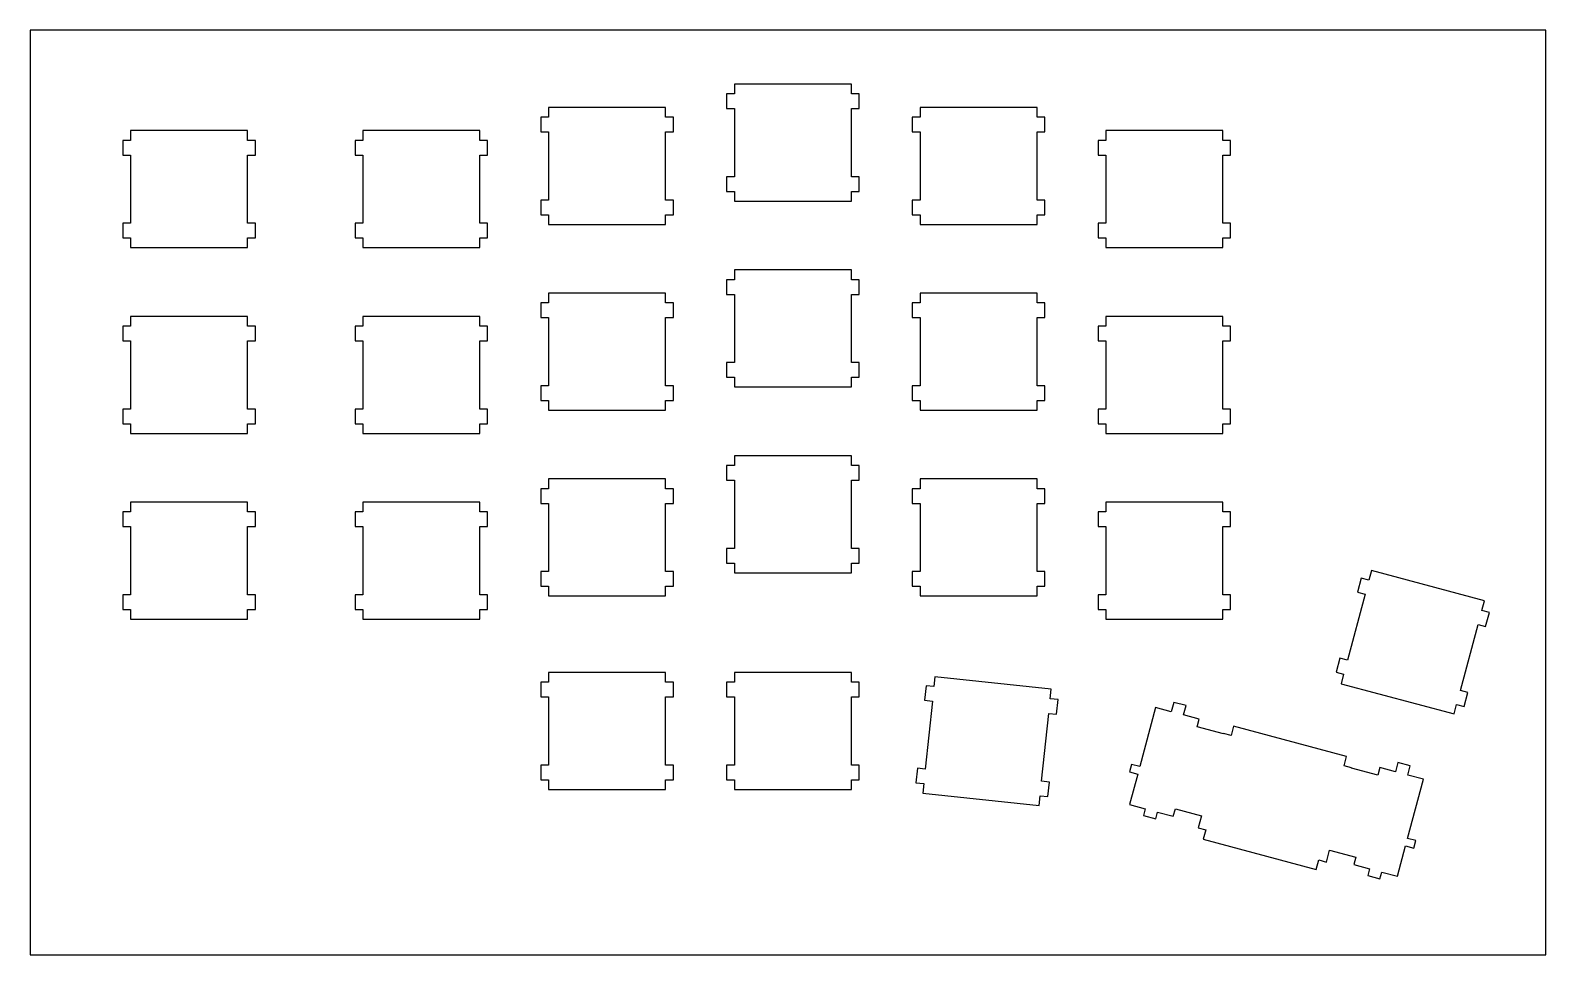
# Model space of a CAD drawing. Header units: millimetres. Extents: x 0 to 155, y 0 to 95.
import ezdxf

# ---------------------------------------------------------------- set-up
doc = ezdxf.new("R2010")
doc.units = ezdxf.units.MM
doc.layers.add('Layer1', color=7, linetype='CONTINUOUS')

msp = doc.modelspace()

# ---------------------------------------------------------------- linework, layer by layer
at = {"layer": 'Layer1'}
for points in [[(0, 0), (155.4072, 0), (155.4072, 94.7864), (0, 94.7864), (0, 0)], [(84.2, 78.2614), (85, 78.2614), (85, 79.7614), (84.2, 79.7614), (84.2, 86.7614), (85, 86.7614), (85, 88.2614), (84.2, 88.2614), (84.2, 89.2614), (72.2, 89.2614), (72.2, 88.2614), (71.4, 88.2614), (71.4, 86.7614), (72.2, 86.7614), (72.2, 79.7614), (71.4, 79.7614), (71.4, 78.2614), (72.2, 78.2614), (72.2, 77.2614), (84.2, 77.2614), (84.2, 78.2614)], [(65.15, 75.8804), (65.95, 75.8804), (65.95, 77.3804), (65.15, 77.3804), (65.15, 84.3804), (65.95, 84.3804), (65.95, 85.8804), (65.15, 85.8804), (65.15, 86.8804), (53.15, 86.8804), (53.15, 85.8804), (52.35, 85.8804), (52.35, 84.3804), (53.15, 84.3804), (53.15, 77.3804), (52.35, 77.3804), (52.35, 75.8804), (53.15, 75.8804), (53.15, 74.8804), (65.15, 74.8804), (65.15, 75.8804)], [(103.25, 75.8804), (104.05, 75.8804), (104.05, 77.3804), (103.25, 77.3804), (103.25, 84.3804), (104.05, 84.3804), (104.05, 85.8804), (103.25, 85.8804), (103.25, 86.8804), (91.25, 86.8804), (91.25, 85.8804), (90.45, 85.8804), (90.45, 84.3804), (91.25, 84.3804), (91.25, 77.3804), (90.45, 77.3804), (90.45, 75.8804), (91.25, 75.8804), (91.25, 74.8804), (103.25, 74.8804), (103.25, 75.8804)], [(22.288, 73.4994), (23.088, 73.4994), (23.088, 74.9994), (22.288, 74.9994), (22.288, 81.9984), (23.088, 81.9984), (23.088, 83.4984), (22.288, 83.4984), (22.288, 84.4984), (10.288, 84.4984), (10.288, 83.4984), (9.488, 83.4984), (9.488, 81.9984), (10.288, 81.9984), (10.288, 74.9994), (9.488, 74.9994), (9.488, 73.4994), (10.288, 73.4994), (10.288, 72.4994), (22.288, 72.4994), (22.288, 73.4994)], [(46.1, 73.4994), (46.9, 73.4994), (46.9, 74.9994), (46.1, 74.9994), (46.1, 81.9984), (46.9, 81.9984), (46.9, 83.4984), (46.1, 83.4984), (46.1, 84.4984), (34.1, 84.4984), (34.1, 83.4984), (33.3, 83.4984), (33.3, 81.9984), (34.1, 81.9984), (34.1, 74.9994), (33.3, 74.9994), (33.3, 73.4994), (34.1, 73.4994), (34.1, 72.4994), (46.1, 72.4994), (46.1, 73.4994)], [(122.3, 73.4994), (123.1, 73.4994), (123.1, 74.9994), (122.3, 74.9994), (122.3, 81.9984), (123.1, 81.9984), (123.1, 83.4984), (122.3, 83.4984), (122.3, 84.4984), (110.3, 84.4984), (110.3, 83.4984), (109.5, 83.4984), (109.5, 81.9984), (110.3, 81.9984), (110.3, 74.9994), (109.5, 74.9994), (109.5, 73.4994), (110.3, 73.4994), (110.3, 72.4994), (122.3, 72.4994), (122.3, 73.4994)], [(84.2, 59.2114), (85, 59.2114), (85, 60.7114), (84.2, 60.7114), (84.2, 67.7114), (85, 67.7114), (85, 69.2114), (84.2, 69.2114), (84.2, 70.2114), (72.2, 70.2114), (72.2, 69.2114), (71.4, 69.2114), (71.4, 67.7114), (72.2, 67.7114), (72.2, 60.7114), (71.4, 60.7114), (71.4, 59.2114), (72.2, 59.2114), (72.2, 58.2114), (84.2, 58.2114), (84.2, 59.2114)], [(65.15, 56.8304), (65.95, 56.8304), (65.95, 58.3304), (65.15, 58.3304), (65.15, 65.3304), (65.95, 65.3304), (65.95, 66.8304), (65.15, 66.8304), (65.15, 67.8304), (53.15, 67.8304), (53.15, 66.8304), (52.35, 66.8304), (52.35, 65.3304), (53.15, 65.3304), (53.15, 58.3304), (52.35, 58.3304), (52.35, 56.8304), (53.15, 56.8304), (53.15, 55.8304), (65.15, 55.8304), (65.15, 56.8304)], [(103.25, 56.8304), (104.05, 56.8304), (104.05, 58.3304), (103.25, 58.3304), (103.25, 65.3304), (104.05, 65.3304), (104.05, 66.8304), (103.25, 66.8304), (103.25, 67.8304), (91.25, 67.8304), (91.25, 66.8304), (90.45, 66.8304), (90.45, 65.3304), (91.25, 65.3304), (91.25, 58.3304), (90.45, 58.3304), (90.45, 56.8304), (91.25, 56.8304), (91.25, 55.8304), (103.25, 55.8304), (103.25, 56.8304)], [(22.288, 54.4494), (23.088, 54.4494), (23.088, 55.9494), (22.288, 55.9494), (22.288, 62.9494), (23.088, 62.9494), (23.088, 64.4494), (22.288, 64.4494), (22.288, 65.4494), (10.288, 65.4494), (10.288, 64.4494), (9.488, 64.4494), (9.488, 62.9494), (10.288, 62.9494), (10.288, 55.9494), (9.488, 55.9494), (9.488, 54.4494), (10.288, 54.4494), (10.288, 53.4494), (22.288, 53.4494), (22.288, 54.4494)], [(46.1, 54.4494), (46.9, 54.4494), (46.9, 55.9494), (46.1, 55.9494), (46.1, 62.9494), (46.9, 62.9494), (46.9, 64.4494), (46.1, 64.4494), (46.1, 65.4494), (34.1, 65.4494), (34.1, 64.4494), (33.3, 64.4494), (33.3, 62.9494), (34.1, 62.9494), (34.1, 55.9494), (33.3, 55.9494), (33.3, 54.4494), (34.1, 54.4494), (34.1, 53.4494), (46.1, 53.4494), (46.1, 54.4494)], [(122.3, 54.4494), (123.1, 54.4494), (123.1, 55.9494), (122.3, 55.9494), (122.3, 62.9494), (123.1, 62.9494), (123.1, 64.4494), (122.3, 64.4494), (122.3, 65.4494), (110.3, 65.4494), (110.3, 64.4494), (109.5, 64.4494), (109.5, 62.9494), (110.3, 62.9494), (110.3, 55.9494), (109.5, 55.9494), (109.5, 54.4494), (110.3, 54.4494), (110.3, 53.4494), (122.3, 53.4494), (122.3, 54.4494)], [(84.2, 40.1614), (85, 40.1614), (85, 41.6614), (84.2, 41.6614), (84.2, 48.6614), (85, 48.6614), (85, 50.1614), (84.2, 50.1614), (84.2, 51.1614), (72.2, 51.1614), (72.2, 50.1614), (71.4, 50.1614), (71.4, 48.6614), (72.2, 48.6614), (72.2, 41.6614), (71.4, 41.6614), (71.4, 40.1614), (72.2, 40.1614), (72.2, 39.1614), (84.2, 39.1614), (84.2, 40.1614)], [(65.15, 37.7804), (65.95, 37.7804), (65.95, 39.2804), (65.15, 39.2804), (65.15, 46.2804), (65.95, 46.2804), (65.95, 47.7804), (65.15, 47.7804), (65.15, 48.7804), (53.15, 48.7804), (53.15, 47.7804), (52.35, 47.7804), (52.35, 46.2804), (53.15, 46.2804), (53.15, 39.2804), (52.35, 39.2804), (52.35, 37.7804), (53.15, 37.7804), (53.15, 36.7804), (65.15, 36.7804), (65.15, 37.7804)], [(103.25, 37.7804), (104.05, 37.7804), (104.05, 39.2804), (103.25, 39.2804), (103.25, 46.2804), (104.05, 46.2804), (104.05, 47.7804), (103.25, 47.7804), (103.25, 48.7804), (91.25, 48.7804), (91.25, 47.7804), (90.45, 47.7804), (90.45, 46.2804), (91.25, 46.2804), (91.25, 39.2804), (90.45, 39.2804), (90.45, 37.7804), (91.25, 37.7804), (91.25, 36.7804), (103.25, 36.7804), (103.25, 37.7804)], [(22.288, 35.3994), (23.088, 35.3994), (23.088, 36.8994), (22.288, 36.8994), (22.288, 43.8994), (23.088, 43.8994), (23.088, 45.3994), (22.288, 45.3994), (22.288, 46.3994), (10.288, 46.3994), (10.288, 45.3994), (9.488, 45.3994), (9.488, 43.8994), (10.288, 43.8994), (10.288, 36.8994), (9.488, 36.8994), (9.488, 35.3994), (10.288, 35.3994), (10.288, 34.3994), (22.288, 34.3994), (22.288, 35.3994)], [(46.1, 35.3994), (46.9, 35.3994), (46.9, 36.8994), (46.1, 36.8994), (46.1, 43.8994), (46.9, 43.8994), (46.9, 45.3994), (46.1, 45.3994), (46.1, 46.3994), (34.1, 46.3994), (34.1, 45.3994), (33.3, 45.3994), (33.3, 43.8994), (34.1, 43.8994), (34.1, 36.8994), (33.3, 36.8994), (33.3, 35.3994), (34.1, 35.3994), (34.1, 34.3994), (46.1, 34.3994), (46.1, 35.3994)], [(122.3, 35.3994), (123.1, 35.3994), (123.1, 36.8994), (122.3, 36.8994), (122.3, 43.8994), (123.1, 43.8994), (123.1, 45.3994), (122.3, 45.3994), (122.3, 46.3994), (110.3, 46.3994), (110.3, 45.3994), (109.5, 45.3994), (109.5, 43.8994), (110.3, 43.8994), (110.3, 36.8994), (109.5, 36.8994), (109.5, 35.3994), (110.3, 35.3994), (110.3, 34.3994), (122.3, 34.3994), (122.3, 35.3994)], [(146.2737, 25.6474), (147.0464, 25.4404), (147.4346, 26.8893), (146.6619, 27.0963), (148.4736, 33.8578), (149.2464, 33.6507), (149.6346, 35.0996), (148.8619, 35.3067), (149.1207, 36.2726), (137.5296, 39.3784), (137.2708, 38.4125), (136.498, 38.6196), (136.1098, 37.1707), (136.8825, 36.9636), (135.0708, 30.2021), (134.2981, 30.4092), (133.9098, 28.9603), (134.6826, 28.7533), (134.4237, 27.7873), (146.0149, 24.6815), (146.2737, 25.6474)], [(65.15, 17.9354), (65.95, 17.9354), (65.95, 19.4354), (65.15, 19.4354), (65.15, 26.4354), (65.95, 26.4354), (65.95, 27.9354), (65.15, 27.9354), (65.15, 28.9354), (53.15, 28.9354), (53.15, 27.9354), (52.35, 27.9354), (52.35, 26.4354), (53.15, 26.4354), (53.15, 19.4354), (52.35, 19.4354), (52.35, 17.9354), (53.15, 17.9354), (53.15, 16.9354), (65.15, 16.9354), (65.15, 17.9354)], [(84.2, 17.9354), (85, 17.9354), (85, 19.4354), (84.2, 19.4354), (84.2, 26.4354), (85, 26.4354), (85, 27.9354), (84.2, 27.9354), (84.2, 28.9354), (72.2, 28.9354), (72.2, 27.9354), (71.4, 27.9354), (71.4, 26.4354), (72.2, 26.4354), (72.2, 19.4354), (71.4, 19.4354), (71.4, 17.9354), (72.2, 17.9354), (72.2, 16.9354), (84.2, 16.9354), (84.2, 17.9354)], [(103.5549, 16.2922), (104.3505, 16.2086), (104.5073, 17.7003), (103.7117, 17.784), (104.4434, 24.7456), (105.239, 24.662), (105.3958, 26.1538), (104.6002, 26.2374), (104.7047, 27.2319), (92.7704, 28.4863), (92.6659, 27.4917), (91.8703, 27.5754), (91.7135, 26.0836), (92.5091, 26), (91.7774, 19.0383), (90.9818, 19.1219), (90.825, 17.6301), (91.6206, 17.5465), (91.5161, 16.552), (103.4503, 15.2977), (103.5549, 16.2922)], [(140.0013, 18.756), (138.3834, 19.1895), (138.1761, 18.4158), (135.4956, 19.1341), (135.5034, 19.163), (134.7307, 19.3701), (134.9895, 20.336), (123.3984, 23.4418), (123.1395, 22.4759), (122.3668, 22.683), (122.359, 22.654), (119.6786, 23.3722), (119.8859, 24.1459), (118.268, 24.5794), (118.5245, 25.5367), (117.2688, 25.8731), (117.0123, 24.9159), (115.3944, 25.3494), (113.7713, 19.2921), (112.9261, 19.5186), (112.7191, 18.7458), (113.5642, 18.5194), (112.7283, 15.3994), (114.3462, 14.9659), (114.1629, 14.282), (115.4186, 13.9456), (115.6019, 14.6294), (117.2198, 14.1959), (117.4271, 14.9696), (120.1076, 14.2514), (119.7786, 13.0237), (120.5514, 12.8167), (120.2925, 11.8507), (131.8836, 8.7449), (132.1425, 9.7108), (132.9152, 9.5038), (133.2442, 10.7315), (135.9246, 10.0132), (135.7173, 9.2395), (137.3352, 8.806), (137.152, 8.1221), (138.4077, 7.7857), (138.5909, 8.4696), (140.2089, 8.036), (141.0448, 11.156), (141.89, 10.9295), (142.0971, 11.7022), (141.2519, 11.9287), (142.8749, 17.986), (141.257, 18.4196), (141.5135, 19.3768), (140.2578, 19.7133), (140.0013, 18.756)]]:
    msp.add_lwpolyline(points, close=True, dxfattribs=at)

doc.saveas('drawing.dxf')
